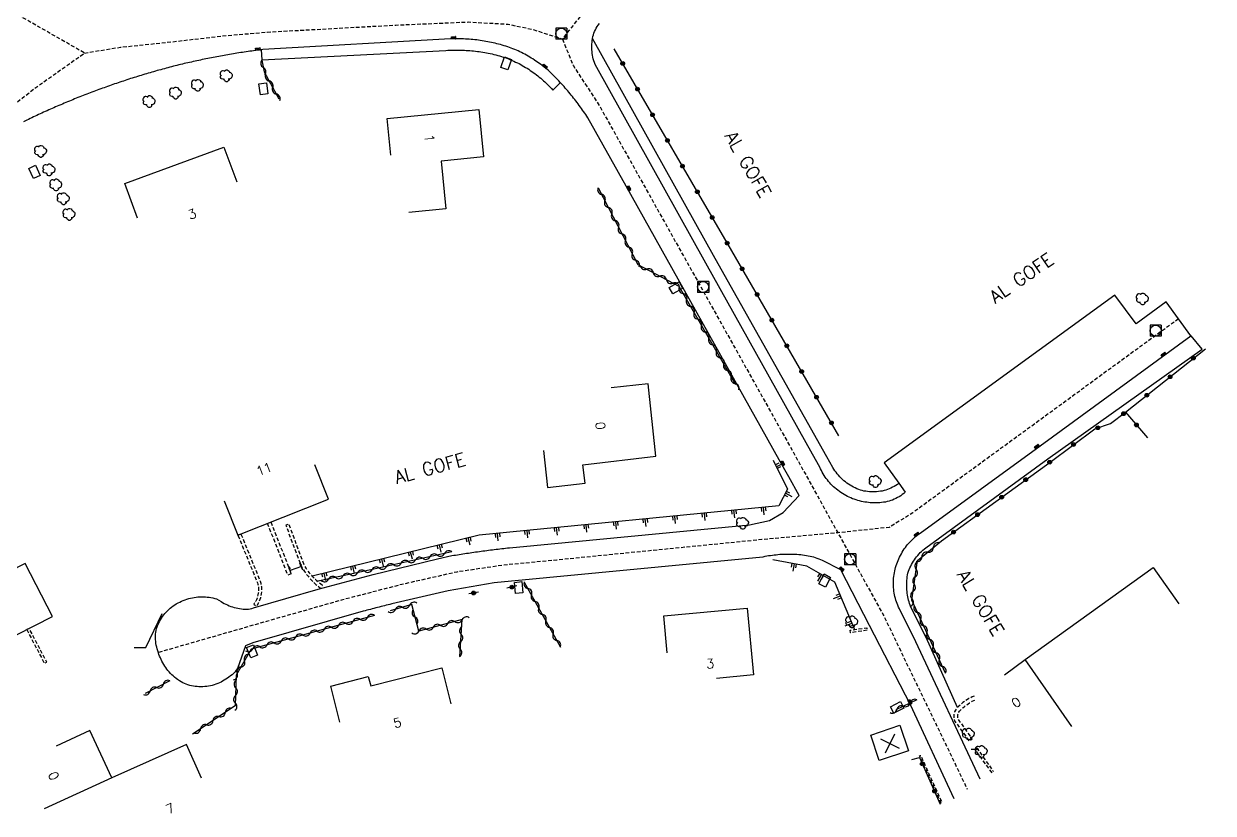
# Model space of a CAD drawing. Header units: millimetres. Extents: x 269999 to 271000, y 126004 to 126739.
# Drawn here: x 270224.3 to 270384.5, y 126380 to 126486.3 of the extents above; entities that cross this region are included whole.
import ezdxf
from ezdxf.enums import TextEntityAlignment as Align

# ---------------------------------------------------------------- set-up
doc = ezdxf.new("R2010")
doc.units = ezdxf.units.MM
doc.linetypes.add('DASHED', pattern=[0.75, 0.5, -0.25])
doc.layers.get('0').update_dxf_attribs({"linetype": 'CONTINUOUS'})
for name, color, linetype in [('W0001', 6, 'DASHED'), ('W0008', 7, 'CONTINUOUS'), ('W0017', 7, 'CONTINUOUS'), ('W0100', 7, 'CONTINUOUS'), ('W0105', 7, 'CONTINUOUS'), ('W0112', 1, 'DASHED'), ('W0211', 2, 'CONTINUOUS'), ('W0300', 7, 'CONTINUOUS'), ('W0302', 3, 'CONTINUOUS'), ('W0310', 3, 'CONTINUOUS'), ('W0322', 7, 'CONTINUOUS'), ('W0400', 7, 'CONTINUOUS'), ('W0420', 7, 'CONTINUOUS'), ('W0989', 7, 'CONTINUOUS'), ('W0991', 7, 'CONTINUOUS'), ('W1102', 7, 'CONTINUOUS'), ('W1471', 7, 'CONTINUOUS')]:
    doc.layers.add(name, color=color, linetype=linetype)
doc.styles.get("Standard").update_dxf_attribs({"font": 'romans.shx', "width": 0.85})

# ---------------------------------------------------------------- blocks, each defined once
blk = doc.blocks.new('T300')
for p, q in [((-0.8, 0.51), (-0.86, 0.34)), ((-0.86, 0.34), (-0.86, 0.17)), ((-0.86, 0.17), (-0.74, 0.06)), ((-0.69, 0.63), (-0.8, 0.51)), ((-0.8, -0.06), (-0.74, 0.06)), ((-0.74, 0.06), (-0.69, 0.11)), ((-0.57, 0.69), (-0.69, 0.63)), ((-0.46, 0.69), (-0.57, 0.69)), ((-0.29, 0.63), (-0.46, 0.69)), ((-0.29, 0.63), (-0.17, 0.74)), ((-0.23, 0.57), (-0.29, 0.63)), ((-0.17, 0.74), (-0.06, 0.8)), ((-0.06, 0.8), (0.06, 0.8)), ((0.06, 0.8), (0.23, 0.74)), ((0.23, 0.74), (0.34, 0.63)), ((0.34, 0.63), (0.4, 0.51)), ((0.46, 0.46), (0.34, 0.46)), ((0.4, 0.51), (0.4, 0.46)), ((0.57, 0.4), (0.46, 0.46)), ((0.57, 0.4), (0.69, 0.29)), ((0.69, 0.29), (0.74, 0.17)), ((0.74, 0.06), (0.69, -0.17)), ((0.74, 0.17), (0.74, 0.06)), ((-0.8, -0.17), (-0.8, -0.06)), ((-0.8, -0.23), (-0.8, -0.17)), ((-0.74, -0.34), (-0.8, -0.23)), ((-0.69, -0.4), (-0.74, -0.34)), ((-0.51, -0.46), (-0.69, -0.4)), ((-0.4, -0.46), (-0.51, -0.46)), ((-0.4, -0.46), (-0.34, -0.46)), ((-0.34, -0.46), (-0.34, -0.4)), ((-0.34, -0.51), (-0.34, -0.46)), ((-0.29, -0.63), (-0.34, -0.51)), ((-0.17, -0.74), (-0.29, -0.63)), ((-0.06, -0.8), (-0.17, -0.74)), ((0.06, -0.8), (-0.06, -0.8)), ((0.17, -0.74), (0.06, -0.8)), ((0.23, -0.69), (0.17, -0.74)), ((0.29, -0.46), (0.23, -0.46)), ((0.29, -0.63), (0.23, -0.69)), ((0.46, -0.4), (0.29, -0.46)), ((0.34, -0.51), (0.29, -0.63)), ((0.34, -0.51), (0.34, -0.46)), ((0.57, -0.34), (0.46, -0.4)), ((0.63, -0.29), (0.57, -0.34)), ((0.69, -0.17), (0.63, -0.29))]:
    blk.add_line(p, q)
blk = doc.blocks.new('T400')
for p, q in [((-0.15, 0.3), (0.15, 0.3)), ((-0.15, -0.25), (-0.15, 0.3)), ((-0.15, 0.15), (0.15, 0.15)), ((-0.15, 0), (0.15, 0)), ((0.15, 0.3), (0.15, -0.25)), ((-0.15, -0.15), (0.15, -0.15)), ((-0.15, -0.25), (-0.15, -0.3)), ((-0.15, -0.3), (0.15, -0.3)), ((0.15, -0.3), (0.15, -0.25))]:
    blk.add_line(p, q)
blk = doc.blocks.new('T420')
for p, q in [((0.75, 0.75), (-0.75, 0.75)), ((-0.75, 0.75), (-0.75, -0.75)), ((0.75, 0.75), (0.75, -0.75)), ((0.75, -0.75), (-0.75, -0.75))]:
    blk.add_line(p, q)
blk.add_ellipse((0, 0), major_axis=(-0.53, 0.53), ratio=1, start_param=3.926991, end_param=10.210176)
blk = doc.blocks.new('t105o')
for p, q in [((-0.5, 0), (0.5, 0)), ((0.5, 0), (0.2, 0.1)), ((0.5, 0), (0.2, -0.1))]:
    blk.add_line(p, q)
blk = doc.blocks.new('t322o')
at = {"color": 0, "linetype": 'Continuous'}
for radius in [0.25, 0.15]:
    blk.add_circle((0, 0), radius, dxfattribs=at)
blk = doc.blocks.new('t310o')
at = {"color": 0, "linetype": 'Continuous'}
for centre, start, end in [((-0.5, 0.38), 216.8699, 323.1304), ((0.5, -0.37), 36.8699, 143.1303)]:
    blk.add_arc(centre, 0.625, start, end, dxfattribs=at)
blk = doc.blocks.new('t211o')
at = {"color": 0, "linetype": 'Continuous'}
for p, q in [((-0.29, 0.5), (-0.29, 0)), ((0, 1), (0, 0)), ((0.29, 0.5), (0.29, 0))]:
    blk.add_line(p, q, dxfattribs=at)
blk = doc.blocks.new('t991o')
at = {"color": 0, "linetype": 'Continuous'}
for p, q in [((-1, 1), (1, -1)), ((-1, -1), (1, 1))]:
    blk.add_line(p, q, dxfattribs=at)
blk = doc.blocks.new('T1471')
at = {"color": 0, "linetype": 'Continuous', "flags": 128}
blk.add_lwpolyline([(-0.75, -0.5), (-0.75, 0.5), (0.75, 0.5), (0.75, -0.5), (-0.75, -0.5)], dxfattribs=at)

msp = doc.modelspace()

# ---------------------------------------------------------------- linework, layer by layer
at = {"layer": 'W0001', "flags": 128}
for points in [[(270216.37, 126471.57), (270222.16, 126474.82), (270225.7, 126477.61), (270232.47, 126482.4), (270224, 126487.26), (270220.79, 126489.15), (270216.62, 126490.85), (270207.02, 126494.18), (270200.14, 126496.83), (270195.13, 126499.03), (270178.71, 126507.79), (270167, 126514.31), (270162.61, 126516.88), (270157.4, 126520.62), (270153.14, 126524.38), (270150.17, 126528.12), (270147.31, 126532.49), (270142.04, 126542.24), (270138.19, 126548.73), (270134.1, 126556.09), (270128.27, 126567.24), (270122.57, 126578.16), (270120.95, 126581.74), (270120.16, 126585.38), (270119.73, 126590.35), (270119.91, 126595.97)], [(270232.47, 126482.4), (270237.34, 126483.19), (270244.36, 126483.93), (270251.01, 126484.7), (270257.09, 126485.23), (270274.39, 126486.17), (270284.24, 126486.59), (270289.52, 126486.29), (270292.92, 126485.57), (270296.86, 126484.28), (270299.42, 126487.5), (270302.2, 126489.03), (270305.34, 126489.86), (270319.63, 126492.59), (270323.59, 126493.46), (270328.91, 126494.7), (270336.22, 126496.57), (270345.96, 126499.18), (270357.75, 126502.57), (270368.32, 126505.93), (270382.14, 126510.67), (270394.92, 126515.35), (270422.14, 126525.9), (270456.28, 126539.56), (270478.87, 126549.44), (270500.75, 126559.37), (270513.87, 126565.15), (270519.91, 126567.32), (270525.81, 126569.09), (270529.91, 126570.13), (270544.43, 126573.03), (270550.17, 126573.26), (270560.21, 126574.23), (270553.85, 126565.58), (270549.59, 126559.87), (270540.84, 126550.27), (270517.1, 126524.35), (270486.36, 126490.28), (270469.68, 126471.76), (270464.44, 126466.17), (270437.91, 126436.72), (270418.99, 126415.83), (270410.42, 126407.19), (270403.19, 126400.48), (270403.19, 126400.48), (270389.29, 126389.23)], [(270296.86, 126484.28), (270298.28, 126480.75), (270301.83, 126475.31), (270327.85, 126428.8), (270340.07, 126406.71), (270351.39, 126383.23)], [(270379.86, 126446.59), (270375.83, 126443.65), (270344.06, 126420.47), (270340.89, 126418.49), (270333.96, 126417.76), (270323.73, 126416.84), (270296.09, 126414.09), (270288.8, 126413.39), (270282.62, 126412.47), (270275.21, 126410.8), (270267.11, 126408.7), (270256.99, 126405.82), (270242.41, 126401.63)]]:
    msp.add_lwpolyline(points, dxfattribs=at)
at = {"layer": 'W0008'}
msp.add_lwpolyline([(270330.56, 126428.37), (270316.16, 126454.11), (270301.25, 126480.87), (270301.16, 126481.11), (270301.08, 126481.36), (270301.01, 126481.6), (270300.96, 126481.85), (270300.91, 126482.1), (270300.87, 126482.35), (270300.84, 126482.6), (270300.82, 126482.85), (270300.81, 126483.1), (270300.81, 126483.35), (270300.82, 126483.6), (270300.84, 126483.86), (270300.87, 126484.11), (270300.91, 126484.37), (270300.96, 126484.62), (270301.02, 126484.86), (270301.1, 126485.09), (270301.18, 126485.32), (270301.29, 126485.54), (270301.4, 126485.76), (270301.53, 126485.97), (270301.68, 126486.17), (270301.84, 126486.36)], dxfattribs=at)
at = {"layer": 'W0008', "flags": 128}
for points in [[(270349.64, 126381.9), (270343.73, 126394.57), (270338.22, 126405.27), (270334.36, 126412.76), (270331.9, 126414.04), (270331.66, 126414.13), (270331.42, 126414.22), (270331.18, 126414.31), (270330.94, 126414.39), (270330.7, 126414.46), (270330.45, 126414.52), (270330.21, 126414.58), (270329.96, 126414.63), (270329.71, 126414.68), (270329.46, 126414.72), (270329.2, 126414.75), (270328.95, 126414.78), (270328.69, 126414.8), (270328.44, 126414.82), (270328.18, 126414.84), (270327.93, 126414.85), (270327.67, 126414.86), (270327.42, 126414.86), (270327.16, 126414.86), (270326.91, 126414.85), (270326.65, 126414.84), (270326.4, 126414.83), (270326.15, 126414.82), (270325.89, 126414.8), (270325.64, 126414.77), (270325.39, 126414.75), (270325.13, 126414.71), (270324.88, 126414.68), (270324.63, 126414.64), (270324.37, 126414.6), (270324.12, 126414.55), (270323.87, 126414.5), (270287.65, 126411.01), (270281.48, 126409.96), (270273.85, 126408.18), (270273.61, 126408.12), (270273.37, 126408.06), (270273.13, 126408), (270272.9, 126407.94), (270272.66, 126407.88), (270272.42, 126407.82), (270272.18, 126407.76), (270271.94, 126407.7), (270271.7, 126407.64), (270271.46, 126407.58), (270271.22, 126407.51), (270270.98, 126407.45), (270270.75, 126407.39), (270270.51, 126407.32), (270270.27, 126407.26), (270270.03, 126407.19), (270255.15, 126402.95), (270254.15, 126402.55), (270253.06, 126399.49), (270252.92, 126399.25), (270252.75, 126399.02), (270252.56, 126398.82), (270252.34, 126398.63), (270252.14, 126398.48), (270251.93, 126398.33), (270251.72, 126398.18), (270251.51, 126398.04), (270251.3, 126397.91), (270251.08, 126397.78), (270250.86, 126397.66), (270250.64, 126397.55), (270250.41, 126397.45), (270250.17, 126397.35), (270249.94, 126397.27), (270249.69, 126397.2), (270249.44, 126397.14), (270249.19, 126397.09), (270248.93, 126397.06), (270248.67, 126397.04), (270248.41, 126397.02), (270248.15, 126397.02), (270247.89, 126397.02), (270247.64, 126397.04), (270247.39, 126397.07), (270247.14, 126397.1), (270246.89, 126397.15), (270246.65, 126397.21), (270246.41, 126397.28), (270246.17, 126397.37), (270245.93, 126397.46), (270245.7, 126397.57), (270245.47, 126397.69), (270245.25, 126397.83), (270245.02, 126397.98), (270244.81, 126398.13), (270244.6, 126398.3), (270244.41, 126398.47), (270244.22, 126398.64), (270244.04, 126398.82), (270243.87, 126399.01), (270243.71, 126399.2), (270243.56, 126399.39), (270243.41, 126399.6), (270243.27, 126399.8), (270243.14, 126400.01), (270243.02, 126400.23), (270242.9, 126400.45), (270242.79, 126400.67), (270242.69, 126400.9), (270242.59, 126401.13), (270242.5, 126401.37), (270242.42, 126401.61), (270242.34, 126401.86), (270242.27, 126402.11), (270242.2, 126402.36), (270242.14, 126402.61), (270242.09, 126402.87), (270242.06, 126403.12), (270242.04, 126403.37), (270242.03, 126403.62), (270242.04, 126403.87), (270242.05, 126404.12), (270242.09, 126404.37), (270242.13, 126404.61), (270242.19, 126404.86), (270242.27, 126405.1), (270242.36, 126405.35), (270242.47, 126405.59), (270242.59, 126405.82), (270242.71, 126406.05), (270242.85, 126406.28), (270242.99, 126406.49), (270243.14, 126406.69), (270243.3, 126406.89), (270243.47, 126407.08), (270243.64, 126407.26), (270243.82, 126407.43), (270244.01, 126407.6), (270244.21, 126407.76), (270244.41, 126407.91), (270244.62, 126408.05), (270244.84, 126408.18), (270245.07, 126408.31), (270245.3, 126408.43), (270245.54, 126408.54), (270245.78, 126408.65), (270246.03, 126408.74), (270246.27, 126408.82), (270246.52, 126408.9), (270246.76, 126408.96), (270247.01, 126409.02), (270247.26, 126409.06), (270247.5, 126409.1), (270247.75, 126409.12), (270248, 126409.14), (270248.25, 126409.15), (270248.5, 126409.15), (270248.75, 126409.14), (270249, 126409.11), (270249.26, 126409.08), (270249.51, 126409.04), (270249.76, 126408.99), (270250.02, 126408.93), (270250.27, 126408.87), (270250.87, 126408.5), (270251.08, 126408.37), (270251.29, 126408.25), (270251.51, 126408.14), (270251.74, 126408.04), (270251.96, 126407.94), (270252.19, 126407.85), (270252.42, 126407.78), (270252.65, 126407.71), (270252.89, 126407.64), (270253.12, 126407.59), (270253.36, 126407.55), (270253.61, 126407.51), (270253.86, 126407.48), (270254.09, 126407.46), (270254.32, 126407.47), (270254.55, 126407.49), (270254.78, 126407.52), (270255.01, 126407.58), (270255.23, 126407.65), (270263.95, 126410.18), (270271.35, 126412.16), (270280.03, 126414.27), (270281.97, 126414.69), (270282.21, 126414.73), (270282.46, 126414.77), (270282.7, 126414.81), (270282.95, 126414.85), (270283.2, 126414.88), (270283.44, 126414.92), (270283.69, 126414.96), (270283.93, 126415), (270284.18, 126415.03), (270284.43, 126415.07), (270284.67, 126415.11), (270284.92, 126415.14), (270285.16, 126415.18), (270285.41, 126415.21), (270285.66, 126415.25), (270285.9, 126415.28), (270286.15, 126415.32), (270286.4, 126415.35), (270286.66, 126415.38), (270286.91, 126415.42), (270287.16, 126415.45), (270287.42, 126415.48), (270287.67, 126415.51), (270287.92, 126415.54), (270288.18, 126415.57), (270288.43, 126415.6), (270288.69, 126415.63), (270288.94, 126415.66), (270289.19, 126415.69), (270289.45, 126415.72), (270289.7, 126415.75), (270322.05, 126418.85), (270324.73, 126419.44), (270326.6, 126420.49), (270328.75, 126422.78), (270327.33, 126425.32), (270326.05, 126427.61), (270305.42, 126464.47), (270300.28, 126473.68), (270300.14, 126473.89), (270300, 126474.1), (270299.85, 126474.31), (270299.71, 126474.52), (270299.57, 126474.72), (270299.42, 126474.93), (270299.27, 126475.13), (270299.12, 126475.34), (270298.97, 126475.54), (270298.82, 126475.74), (270298.67, 126475.94), (270298.51, 126476.14), (270298.36, 126476.34), (270298.2, 126476.53), (270298.04, 126476.73), (270297.88, 126476.92), (270297.72, 126477.12), (270297.56, 126477.31), (270297.4, 126477.5), (270297.23, 126477.69), (270297.07, 126477.88), (270296.9, 126478.07), (270296.73, 126478.26), (270296.56, 126478.45), (270296.38, 126478.64), (270296.21, 126478.83), (270296.03, 126479.02), (270295.85, 126479.2), (270295.67, 126479.39), (270295.48, 126479.57), (270295.3, 126479.75), (270295.11, 126479.92), (270294.91, 126480.09), (270294.72, 126480.26), (270294.52, 126480.43), (270294.31, 126480.59), (270294.11, 126480.74), (270293.9, 126480.89), (270293.69, 126481.03), (270293.49, 126481.18), (270293.28, 126481.32), (270293.07, 126481.46), (270292.86, 126481.6), (270292.65, 126481.73), (270292.44, 126481.86), (270292.22, 126481.99), (270292, 126482.12), (270291.79, 126482.24), (270291.56, 126482.36), (270291.34, 126482.47), (270291.12, 126482.58), (270290.89, 126482.69), (270290.66, 126482.79), (270290.43, 126482.89), (270290.19, 126482.98), (270289.96, 126483.07), (270289.72, 126483.16), (270289.48, 126483.24), (270289.23, 126483.31), (270288.99, 126483.39), (270288.75, 126483.46), (270288.5, 126483.53), (270288.26, 126483.59), (270288.01, 126483.65), (270287.77, 126483.71), (270287.52, 126483.77), (270287.28, 126483.83), (270287.03, 126483.88), (270286.79, 126483.93), (270286.54, 126483.97), (270286.29, 126484.01), (270286.04, 126484.05), (270285.79, 126484.09), (270285.55, 126484.13), (270285.3, 126484.16), (270285.05, 126484.19), (270284.8, 126484.21), (270284.55, 126484.24), (270284.3, 126484.26), (270284.05, 126484.27), (270283.79, 126484.29), (270283.54, 126484.3), (270283.29, 126484.31), (270283.04, 126484.32), (270282.78, 126484.32), (270282.53, 126484.32), (270282.28, 126484.32), (270282.02, 126484.31), (270281.77, 126484.3), (270256.48, 126482.87), (270256.23, 126482.83), (270255.99, 126482.8), (270255.74, 126482.77), (270255.49, 126482.74), (270255.24, 126482.71), (270254.99, 126482.67), (270254.74, 126482.64), (270254.5, 126482.6), (270254.25, 126482.57), (270254, 126482.53), (270253.75, 126482.49), (270253.51, 126482.46), (270253.26, 126482.42), (270253.01, 126482.38), (270252.77, 126482.34), (270252.52, 126482.3), (270252.27, 126482.26), (270252.02, 126482.22), (270251.78, 126482.17), (270251.53, 126482.13), (270251.29, 126482.09), (270251.04, 126482.04), (270250.79, 126482), (270250.55, 126481.95), (270250.3, 126481.91), (270250.06, 126481.86), (270249.81, 126481.81), (270249.56, 126481.76), (270249.32, 126481.72), (270249.07, 126481.67), (270248.83, 126481.62), (270248.58, 126481.57), (270248.34, 126481.52), (270248.09, 126481.46), (270247.85, 126481.41), (270247.61, 126481.36), (270247.36, 126481.3), (270247.12, 126481.25), (270246.87, 126481.19), (270246.63, 126481.14), (270246.38, 126481.08), (270246.14, 126481.03), (270245.9, 126480.97), (270245.65, 126480.91), (270245.41, 126480.85), (270245.17, 126480.79), (270244.92, 126480.73), (270244.68, 126480.67), (270244.44, 126480.61), (270244.19, 126480.55), (270243.95, 126480.48), (270243.71, 126480.42), (270243.47, 126480.36), (270243.23, 126480.29), (270242.98, 126480.23), (270242.74, 126480.16), (270242.5, 126480.09), (270242.26, 126480.03), (270242.02, 126479.96), (270241.78, 126479.89), (270241.54, 126479.82), (270241.3, 126479.75), (270241.06, 126479.68), (270240.82, 126479.61), (270240.58, 126479.54), (270240.34, 126479.47), (270240.1, 126479.39), (270239.86, 126479.32), (270239.62, 126479.25), (270239.38, 126479.17), (270239.15, 126479.1), (270238.91, 126479.02), (270238.67, 126478.95), (270238.43, 126478.87), (270238.19, 126478.79), (270237.96, 126478.71), (270237.72, 126478.63), (270237.48, 126478.56), (270237.24, 126478.48), (270237.01, 126478.4), (270236.77, 126478.31), (270236.53, 126478.23), (270236.3, 126478.15), (270236.06, 126478.07), (270235.83, 126477.99), (270235.59, 126477.9), (270235.35, 126477.82), (270235.12, 126477.73), (270234.88, 126477.65), (270234.65, 126477.56), (270234.41, 126477.48), (270234.18, 126477.39), (270233.94, 126477.3), (270233.71, 126477.22), (270233.47, 126477.13), (270233.24, 126477.04), (270233, 126476.95), (270232.77, 126476.86), (270232.53, 126476.77), (270232.3, 126476.67), (270232.06, 126476.58), (270231.83, 126476.49), (270231.59, 126476.4), (270231.36, 126476.3), (270231.13, 126476.21), (270230.89, 126476.11), (270230.66, 126476.02), (270230.43, 126475.92), (270230.19, 126475.83), (270229.96, 126475.73), (270229.73, 126475.63), (270229.5, 126475.53), (270229.27, 126475.44), (270229.03, 126475.34), (270228.8, 126475.24), (270228.57, 126475.14), (270228.34, 126475.04), (270228.11, 126474.93), (270227.88, 126474.83), (270227.65, 126474.73), (270227.42, 126474.63), (270227.19, 126474.52), (270226.96, 126474.42), (270226.73, 126474.32), (270226.5, 126474.21), (270226.27, 126474.11), (270226.04, 126474), (270225.82, 126473.89), (270225.59, 126473.79), (270225.36, 126473.68), (270225.13, 126473.57), (270224.91, 126473.46), (270224.68, 126473.35), (270224.45, 126473.24), (270224.23, 126473.13)], [(270353.14, 126384.57), (270344.46, 126403.07), (270342.24, 126407.53), (270342.13, 126407.76), (270342.03, 126407.99), (270341.94, 126408.22), (270341.85, 126408.46), (270341.78, 126408.69), (270341.71, 126408.93), (270341.65, 126409.17), (270341.59, 126409.41), (270341.55, 126409.65), (270341.51, 126409.89), (270341.48, 126410.14), (270341.46, 126410.38), (270341.44, 126410.63), (270341.44, 126410.88), (270341.44, 126411.13), (270341.45, 126411.39), (270341.47, 126411.64), (270341.49, 126411.89), (270341.53, 126412.14), (270341.57, 126412.38), (270341.62, 126412.62), (270341.67, 126412.86), (270341.74, 126413.1), (270341.81, 126413.34), (270341.89, 126413.57), (270341.98, 126413.8), (270342.07, 126414.03), (270342.17, 126414.26), (270342.28, 126414.48), (270342.39, 126414.7), (270342.51, 126414.92), (270342.63, 126415.14), (270342.76, 126415.36), (270342.9, 126415.58), (270343.05, 126415.78), (270343.2, 126415.99), (270343.35, 126416.18), (270343.51, 126416.38), (270343.68, 126416.56), (270343.86, 126416.74), (270344.04, 126416.92), (270344.22, 126417.09), (270344.41, 126417.25), (270344.61, 126417.41), (270344.82, 126417.56), (270345.03, 126417.71), (270361.19, 126429.49), (270381.52, 126444.31), (270378.19, 126448.87), (270374.12, 126445.9), (270371.27, 126449.76), (270340.19, 126427.2), (270342.18, 126424.45), (270343.04, 126423.23), (270342.84, 126423.06), (270342.64, 126422.9), (270342.43, 126422.76), (270342.22, 126422.62), (270342, 126422.5), (270341.78, 126422.38), (270341.55, 126422.28), (270341.32, 126422.18), (270341.09, 126422.1), (270340.85, 126422.03), (270340.6, 126421.96), (270340.36, 126421.91), (270340.1, 126421.87), (270339.84, 126421.84), (270339.59, 126421.82), (270339.33, 126421.8), (270339.08, 126421.8), (270338.83, 126421.79), (270338.58, 126421.8), (270338.33, 126421.82), (270338.09, 126421.84), (270337.84, 126421.87), (270337.6, 126421.9), (270337.36, 126421.95), (270337.12, 126422), (270336.88, 126422.06), (270336.64, 126422.12), (270336.41, 126422.19), (270336.17, 126422.28), (270335.94, 126422.36), (270335.71, 126422.46), (270335.48, 126422.56), (270335.26, 126422.67), (270335.03, 126422.79), (270334.81, 126422.92), (270334.59, 126423.05), (270334.37, 126423.19), (270334.16, 126423.34), (270333.96, 126423.49), (270333.76, 126423.64), (270333.57, 126423.8), (270333.38, 126423.97), (270333.2, 126424.14), (270333.03, 126424.32), (270332.86, 126424.5), (270332.7, 126424.69), (270332.55, 126424.88), (270332.4, 126425.08), (270332.26, 126425.28), (270332.12, 126425.49), (270331.99, 126425.7), (270331.86, 126425.92), (270331.74, 126426.15), (270331.63, 126426.38), (270331.52, 126426.62), (270330.56, 126428.37)]]:
    msp.add_lwpolyline(points, dxfattribs=at)
at = {"layer": 'W0017', "flags": 128}
for points in [[(270342.18, 126424.44), (270341.98, 126424.28), (270341.77, 126424.14), (270341.55, 126424.01), (270341.33, 126423.89), (270341.11, 126423.78), (270340.88, 126423.68), (270340.65, 126423.59), (270340.42, 126423.52), (270340.18, 126423.45), (270339.93, 126423.39), (270339.68, 126423.35), (270339.43, 126423.31), (270339.18, 126423.29), (270338.93, 126423.27), (270338.68, 126423.27), (270338.44, 126423.27), (270338.2, 126423.29), (270337.95, 126423.31), (270337.71, 126423.35), (270337.47, 126423.39), (270337.24, 126423.45), (270337, 126423.52), (270336.77, 126423.6), (270336.53, 126423.69), (270336.3, 126423.8), (270336.07, 126423.92), (270335.83, 126424.04), (270335.61, 126424.18), (270335.39, 126424.32), (270335.18, 126424.47), (270334.97, 126424.62), (270334.77, 126424.78), (270334.58, 126424.95), (270334.39, 126425.13), (270334.21, 126425.32), (270334.04, 126425.51), (270333.87, 126425.71), (270333.71, 126425.91), (270333.56, 126426.12), (270333.41, 126426.34), (270333.27, 126426.57), (270332.47, 126428), (270317.42, 126454.71), (270300.91, 126484.37)], [(270256.27, 126482.84), (270256.37, 126481.48), (270281.16, 126482.76), (270281.41, 126482.78), (270281.66, 126482.78), (270281.91, 126482.79), (270282.16, 126482.8), (270282.41, 126482.8), (270282.65, 126482.8), (270282.9, 126482.79), (270283.15, 126482.79), (270283.4, 126482.78), (270283.65, 126482.77), (270283.9, 126482.76), (270284.15, 126482.74), (270284.4, 126482.72), (270284.64, 126482.7), (270284.89, 126482.68), (270285.14, 126482.65), (270285.39, 126482.62), (270285.64, 126482.59), (270285.88, 126482.55), (270286.13, 126482.52), (270286.38, 126482.48), (270286.62, 126482.43), (270286.87, 126482.39), (270287.13, 126482.34), (270287.38, 126482.28), (270287.63, 126482.22), (270287.88, 126482.16), (270288.13, 126482.09), (270288.38, 126482.02), (270288.63, 126481.94), (270288.87, 126481.86), (270289.12, 126481.78), (270289.36, 126481.69), (270289.6, 126481.6), (270289.85, 126481.5), (270290.08, 126481.4), (270290.32, 126481.3), (270290.55, 126481.19), (270290.78, 126481.08), (270291.01, 126480.97), (270291.23, 126480.85), (270291.45, 126480.73), (270291.67, 126480.6), (270291.88, 126480.47), (270292.1, 126480.34), (270292.31, 126480.21), (270292.52, 126480.07), (270292.73, 126479.92), (270292.93, 126479.78), (270293.14, 126479.63), (270293.34, 126479.48), (270293.54, 126479.32), (270293.73, 126479.16), (270293.93, 126479), (270294.12, 126478.84), (270294.3, 126478.67), (270294.49, 126478.5), (270294.67, 126478.33), (270294.85, 126478.15), (270295.02, 126477.97), (270295.2, 126477.79), (270295.37, 126477.61), (270295.54, 126477.42), (270296.57, 126478.43)], [(270350.09, 126394.23), (270345.86, 126403.64), (270343.79, 126407.76), (270343.7, 126407.99), (270343.62, 126408.22), (270343.55, 126408.45), (270343.49, 126408.68), (270343.43, 126408.91), (270343.38, 126409.14), (270343.34, 126409.38), (270343.3, 126409.61), (270343.27, 126409.85), (270343.25, 126410.09), (270343.24, 126410.33), (270343.23, 126410.59), (270343.23, 126410.84), (270343.23, 126411.09), (270343.24, 126411.34), (270343.27, 126411.59), (270343.3, 126411.84), (270343.34, 126412.09), (270343.4, 126412.33), (270343.48, 126412.58), (270343.57, 126412.82), (270343.67, 126413.05), (270343.78, 126413.28), (270343.89, 126413.5), (270344.01, 126413.72), (270344.14, 126413.93), (270344.28, 126414.13), (270344.42, 126414.33), (270344.57, 126414.53), (270344.72, 126414.72), (270344.89, 126414.91), (270345.06, 126415.09), (270345.23, 126415.26), (270345.42, 126415.43), (270345.61, 126415.59), (270345.81, 126415.75), (270362.25, 126427.73), (270383.05, 126442.49), (270381.53, 126444.29)]]:
    msp.add_lwpolyline(points, dxfattribs=at)
at = {"layer": 'W0100', "flags": 128}
for points in [[(270273.75, 126468.63), (270273.26, 126473.6), (270285.59, 126474.81), (270286.23, 126468.4), (270280.51, 126467.83), (270281.14, 126461.41), (270276.17, 126460.92)], [(270239.61, 126460.14), (270237.89, 126464.83), (270251.25, 126469.73), (270252.97, 126465.04)], [(270294.29, 126428.84), (270294.85, 126423.87), (270299.9, 126424.45), (270299.6, 126426.93), (270309.45, 126428.07), (270308.4, 126437.82), (270303.43, 126437.28)], [(270251.3, 126422.08), (270253.14, 126417.43), (270265.36, 126422.28), (270263.51, 126426.93)], [(270216.06, 126405.95), (270218.32, 126401.49), (270228.14, 126406.47), (270224.47, 126413.64), (270220.02, 126411.36)], [(270261.68, 126413.21), (270260.16, 126412.7)], [(270356.41, 126398.63), (270356.41, 126398.63), (270359.18, 126400.68), (270376.42, 126413.08), (270379.91, 126408.17)], [(270310.96, 126401.6), (270310.5, 126406.58), (270321.73, 126407.61), (270322.58, 126398.62), (270317.6, 126398.15)], [(270266.88, 126392.27), (270265.65, 126397.12), (270270.7, 126398.4), (270271.02, 126397.13), (270280.6, 126399.55), (270281.83, 126394.7)], [(270248.24, 126384.7), (270246.2, 126389.26), (270236.13, 126384.75), (270233.21, 126391.11), (270228.67, 126389.02)], [(270338.38, 126390.5), (270342.32, 126391.84), (270343.48, 126388.4), (270339.53, 126387.07), (270338.38, 126390.5)]]:
    msp.add_lwpolyline(points, dxfattribs=at)
at = {"layer": 'W0112', "flags": 128}
for points in [[(270257.57, 126419.23), (270260.32, 126412.22), (270259.88, 126412.05), (270257.12, 126419.05)], [(270352.32, 126395.73), (270352.04, 126395.64), (270351.82, 126395.53), (270351.61, 126395.42), (270351.4, 126395.3), (270351.2, 126395.17), (270351, 126395.03), (270350.81, 126394.89), (270350.62, 126394.73), (270350.44, 126394.57), (270350.26, 126394.41), (270350.09, 126394.23), (270349.93, 126394.05), (270349.79, 126393.87), (270349.68, 126393.66), (270349.6, 126393.44), (270349.56, 126393.18), (270349.56, 126392.93), (270349.6, 126392.68), (270349.68, 126392.44), (270351.63, 126389.71), (270352.06, 126390.02), (270350.16, 126392.68), (270350.12, 126392.8), (270350.1, 126392.97), (270350.1, 126393.13), (270350.13, 126393.3), (270350.17, 126393.44), (270350.25, 126393.58), (270350.35, 126393.72), (270350.48, 126393.87), (270350.64, 126394.02), (270350.8, 126394.18), (270350.97, 126394.32), (270351.14, 126394.46), (270351.31, 126394.6), (270351.49, 126394.72), (270351.68, 126394.84), (270351.87, 126394.95), (270352.07, 126395.06), (270352.27, 126395.15), (270352.61, 126395.31)], [(270354.73, 126385.43), (270352.4, 126388.63), (270352.64, 126388.8)], [(270347.88, 126381.29), (270344.95, 126387.71), (270345.1, 126387.78), (270347.94, 126381.51)]]:
    msp.add_lwpolyline(points, dxfattribs=at)
for points in [[(270264.52, 126410.67), (270264.32, 126410.82), (270264.13, 126410.98), (270263.94, 126411.13), (270263.76, 126411.3), (270263.58, 126411.46), (270263.41, 126411.63), (270263.24, 126411.81), (270263.08, 126411.99), (270262.91, 126412.18), (270262.76, 126412.38), (270262.61, 126412.58), (270262.46, 126412.78), (270262.32, 126412.99), (270262.19, 126413.21), (270262.08, 126413.4), (270260, 126418.93), (270259.59, 126418.78), (270261.68, 126413.21), (270261.81, 126412.98), (270261.95, 126412.76), (270262.1, 126412.54), (270262.25, 126412.32), (270262.41, 126412.11), (270262.58, 126411.9), (270262.75, 126411.7), (270262.92, 126411.51), (270263.1, 126411.33), (270263.28, 126411.15), (270263.46, 126410.97), (270263.65, 126410.8), (270263.85, 126410.64), (270264.05, 126410.48), (270264.25, 126410.32)], [(270253.14, 126417.43), (270255.76, 126411.03), (270255.81, 126410.84), (270255.86, 126410.64), (270255.89, 126410.44), (270255.91, 126410.24), (270255.91, 126410.03), (270255.9, 126409.83), (270255.88, 126409.62), (270255.84, 126409.39), (270255.78, 126409.17), (270255.71, 126408.95), (270255.63, 126408.74), (270255.53, 126408.54), (270255.41, 126408.34), (270255.28, 126408.13), (270255.66, 126407.88), (270255.8, 126408.1), (270255.93, 126408.32), (270256.04, 126408.56), (270256.14, 126408.8), (270256.22, 126409.04), (270256.28, 126409.3), (270256.33, 126409.56), (270256.36, 126409.79), (270256.37, 126410.03), (270256.36, 126410.26), (270256.34, 126410.49), (270256.31, 126410.72), (270256.25, 126410.95), (270256.19, 126411.18), (270253.57, 126417.6)], [(270224.69, 126404.72), (270227.06, 126400.19), (270227.38, 126400.35), (270225.01, 126404.89)], [(270337.91, 126404.63), (270335.67, 126404.3), (270335.62, 126404.64), (270337.86, 126404.97)]]:
    msp.add_lwpolyline(points, close=True, dxfattribs=at)
at = {"layer": 'W0112'}
msp.add_lwpolyline([(270352.64, 126388.8), (270354.91, 126385.6)], dxfattribs=at)
at = {"layer": 'W0211', "flags": 128}
for points in [[(270325.24, 126427.57), (270327.16, 126423.63), (270326.02, 126421.38), (270285.65, 126417.43), (270263.15, 126411.93)], [(270336.23, 126404.68), (270333.53, 126411.09), (270329.77, 126413.26), (270325.19, 126414.11)]]:
    msp.add_lwpolyline(points, dxfattribs=at)
at = {"layer": 'W0302', "flags": 128}
msp.add_lwpolyline([(270239.17, 126402.31), (270240.72, 126402.31), (270242.93, 126406.89)], dxfattribs=at)
at = {"layer": 'W0310', "flags": 128}
for points in [[(270256.35, 126481.43), (270256.66, 126479.88), (270258.64, 126476.22)], [(270301.65, 126464.25), (270307, 126453.92), (270312.53, 126450.97), (270320.17, 126437.76)], [(270348.47, 126398.86), (270343.93, 126408.68), (270344.68, 126414.04), (270347.93, 126416.69)], [(270281.94, 126415.21), (270271.43, 126412.85), (270263.72, 126411.18)], [(270291.71, 126411.13), (270296.58, 126402.35)], [(270283.01, 126401.1), (270283.36, 126406.06), (270277.49, 126404.53), (270276.55, 126408.09), (270273.66, 126407.24)], [(270271.53, 126406.63), (270254.92, 126402.08), (270252.9, 126398.58), (270252.76, 126394.44), (270247.01, 126390.61)], [(270243.98, 126397.84), (270240.65, 126396.11)], [(270344.61, 126395.26), (270341.75, 126393.89)]]:
    msp.add_lwpolyline(points, dxfattribs=at)
at = {"layer": 'W0322', "flags": 128}
for points in [[(270334.1, 126430.84), (270319.66, 126455.76), (270303.81, 126482.98)], [(270347.93, 126416.69), (270362.55, 126427.3), (270368.57, 126431.79), (270370.69, 126432.5), (270372.71, 126434.01), (270383.47, 126442.57)], [(270372.69, 126434.01), (270375.68, 126430.57)], [(270285.53, 126409.77), (270284.25, 126409.54)], [(270290.73, 126410.61), (270289.37, 126410.3)], [(270343.93, 126387.24), (270344.96, 126387.48), (270347.76, 126381.22)]]:
    msp.add_lwpolyline(points, dxfattribs=at)
at = {"layer": 'W1102', "flags": 128}
for points in [[(270365.47, 126391.67), (270359.19, 126400.69)], [(270236.13, 126384.75), (270227.04, 126380.58)]]:
    msp.add_lwpolyline(points, dxfattribs=at)

# ---------------------------------------------------------------- block references
at = {"layer": 'W0105'}
for p, rotation in [((270260.16, 126412.7), 109.0746601787284), ((270261.68, 126413.21), 112.2075684927651)]:
    msp.add_blockref('t105o', p, dxfattribs=dict(at, rotation=rotation))
msp.add_blockref('t105o', (270352.4, 126388.63), dxfattribs=at)
at = {"layer": 'W0211'}
for p, rotation in [((270325.67, 126426.67), 296.0440045130895), ((270326.89, 126423.08), 243.074971780504), ((270323.94, 126421.18), 185.5925536300756), ((270304.04, 126419.23), 185.5925536300756), ((270308.02, 126419.62), 185.5925536300756), ((270312, 126420.01), 185.5925536300756), ((270315.98, 126420.4), 185.5925536300756), ((270319.96, 126420.79), 185.5925536300756), ((270288.11, 126417.67), 185.5925536300756), ((270292.09, 126418.06), 185.5925536300756), ((270296.07, 126418.45), 185.5925536300756), ((270300.05, 126418.84), 185.5925536300756), ((270280.28, 126416.12), 193.717201095169), ((270284.17, 126417.07), 193.717201095169), ((270276.4, 126415.17), 193.717201095169), ((270268.62, 126413.27), 193.717201095169), ((270272.51, 126414.22), 193.717201095169), ((270328.1, 126413.57), 169.5222527849112), ((270264.74, 126412.32), 193.717201095169), ((270331.76, 126412.11), 149.9479536813867), ((270334.29, 126409.28), 112.8509643068409), ((270335.85, 126405.6), 112.8509643068409)]:
    msp.add_blockref('t211o', p, dxfattribs=dict(at, rotation=rotation))
at = {"layer": 'W0300'}
for p in [(270251.61, 126479.33), (270247.73, 126478.05), (270244.76, 126477), (270241.21, 126475.86), (270226.59, 126469.14), (270227.72, 126466.66), (270228.65, 126464.63), (270229.65, 126462.77), (270230.43, 126460.66), (270375.01, 126449.27), (270339.03, 126424.66), (270321.16, 126419.04), (270335.86, 126405.76), (270351.57, 126390.65), (270353.31, 126388.29)]:
    msp.add_blockref('T300', p, dxfattribs=at)
at = {"layer": 'W0310'}
for p, rotation in [((270256.55, 126480.45), 281.0511570992054), ((270257.34, 126478.63), 298.4743233671716), ((270258.29, 126476.88), 298.4743233671716), ((270302.11, 126463.36), 297.3708025256993), ((270303.03, 126461.59), 297.3708025256993), ((270303.95, 126459.81), 297.3708025256993), ((270304.87, 126458.03), 297.3708025256993), ((270305.79, 126456.26), 297.3708025256993), ((270306.71, 126454.48), 297.3708025256993), ((270308.21, 126453.28), 331.8596079574253), ((270309.97, 126452.33), 331.8596079574253), ((270311.74, 126451.39), 331.8596079574253), ((270313.08, 126450.01), 300.0250332343442), ((270314.08, 126448.28), 300.0250332343442), ((270315.08, 126446.55), 300.0250332343442), ((270316.08, 126444.82), 300.0250332343442), ((270317.08, 126443.09), 300.0250332343442), ((270318.09, 126441.36), 300.0250332343442), ((270319.09, 126439.62), 300.0250332343442), ((270320.09, 126437.89), 300.0250332343442), ((270346.82, 126415.79), 39.15025304540521), ((270277.06, 126414.11), 192.6404274983254), ((270279.01, 126414.55), 192.6404274983254), ((270280.96, 126414.99), 192.6404274983254), ((270345.27, 126414.52), 39.15025304540521), ((270269.25, 126412.38), 192.2073702343318), ((270271.2, 126412.8), 192.2073702343318), ((270273.16, 126413.24), 192.6404274983254), ((270275.11, 126413.67), 192.6404274983254), ((270344.51, 126412.82), 82.04138929220218), ((270265.34, 126411.53), 192.2073702343318), ((270267.29, 126411.95), 192.2073702343318), ((270292.2, 126410.26), 298.9867229656607), ((270344.23, 126410.84), 82.04138929220218), ((270343.95, 126408.86), 82.04138929220218), ((270276.27, 126408.01), 196.3328473734504), ((270293.17, 126408.51), 298.9867229656607), ((270344.69, 126407.03), 114.8143542161441), ((270270.57, 126406.37), 195.3026547643238), ((270274.35, 126407.44), 196.3328473734504), ((270276.99, 126406.43), 104.8472719380441), ((270283.34, 126406.05), 194.5782552284742), ((270294.14, 126406.76), 298.9867229656607), ((270264.78, 126404.78), 195.3026547643238), ((270266.71, 126405.31), 195.3026547643238), ((270268.64, 126405.84), 195.3026547643238), ((270277.53, 126404.54), 194.5782552284742), ((270279.46, 126405.05), 194.5782552284742), ((270281.4, 126405.55), 194.5782552284742), ((270283.22, 126404.09), 86.0029878583008), ((270295.11, 126405.01), 298.9867229656607), ((270345.53, 126405.21), 114.8143542161441), ((270258.99, 126403.2), 195.3026547643238), ((270260.92, 126403.73), 195.3026547643238), ((270262.85, 126404.25), 195.3026547643238), ((270296.08, 126403.26), 298.9867229656607), ((270346.37, 126403.39), 114.8143542161441), ((270255.13, 126402.14), 195.3026547643238), ((270257.06, 126402.67), 195.3026547643238), ((270283.08, 126402.1), 86.0029878583008), ((270347.21, 126401.58), 114.8143542161441), ((270254.03, 126400.54), 240.0906682789782), ((270348.05, 126399.76), 114.8143542161441), ((270253.03, 126398.81), 240.0906682789782), ((270241.31, 126396.45), 207.4943325090811), ((270243.09, 126397.37), 207.4943325090811), ((270252.84, 126396.85), 267.9938636185349), ((270252.77, 126394.85), 267.9938636185349), ((270343.7, 126394.83), 205.4886264280152), ((270251.43, 126393.56), 213.736852924903), ((270341.9, 126393.97), 205.4886264280152), ((270248.1, 126391.34), 213.736852924903), ((270249.77, 126392.45), 213.736852924903)]:
    msp.add_blockref('t310o', p, dxfattribs=dict(at, rotation=rotation))
at = {"layer": 'W0322'}
for p, rotation in [((270304.97, 126481), 120.197466421614), ((270306.98, 126477.54), 120.197466421614), ((270308.99, 126474.08), 120.197466421614), ((270311, 126470.63), 120.197466421614), ((270313.02, 126467.17), 120.197466421614), ((270315.03, 126463.71), 120.197466421614), ((270317.04, 126460.25), 120.197466421614), ((270319.05, 126456.8), 120.197466421614), ((270321.06, 126453.34), 120.0961125956185), ((270323.07, 126449.88), 120.0961125956185), ((270325.07, 126446.42), 120.0961125956185), ((270327.08, 126442.95), 120.0961125956185), ((270381.84, 126441.28), 38.49729151357579), ((270329.08, 126439.49), 120.0961125956185), ((270378.71, 126438.79), 38.49729151357579), ((270331.09, 126436.03), 120.0961125956185), ((270375.58, 126436.3), 38.49729151357579), ((270372.44, 126433.81), 36.86938797677213), ((270333.09, 126432.57), 120.0961125956185), ((270368.97, 126431.92), 18.48724679986839), ((270365.7, 126429.66), 36.68769337941097), ((270362.49, 126427.27), 35.98936446522637), ((270359.26, 126424.92), 35.98936446522637), ((270356.02, 126422.56), 35.98936446522637), ((270352.78, 126420.21), 35.98936446522637), ((270349.55, 126417.86), 35.98936446522637), ((270345.34, 126386.62), 294.1106574215656), ((270346.98, 126382.97), 294.1106574215656)]:
    msp.add_blockref('t322o', p, dxfattribs=dict(at, rotation=rotation))
for p in [(270374.18, 126432.29), (270284.89, 126409.65), (270290.05, 126410.45)]:
    msp.add_blockref('t322o', p, dxfattribs=at)
at = {"layer": 'W0400'}
for p, rotation in [((270282.21, 126484.46), 91.1276246437684), ((270255.84, 126482.94), 97.32136293717005), ((270294.51, 126480.6), 51.92809458245991), ((270305.78, 126464.19), 29.2291243094953), ((270377.86, 126441.79), 126.0948071633697), ((270360.79, 126429.38), 126.0863444187452), ((270326.5, 126427.13), 29.22912431588634), ((270344.56, 126417.55), 126.8420710319572), ((270334.47, 126412.88), 49.07900441567369), ((270343.67, 126394.98), 27.23241403642624)]:
    msp.add_blockref('T400', p, dxfattribs=dict(at, rotation=rotation))
at = {"layer": 'W0420'}
for p in [(270296.71, 126485.01), (270315.81, 126450.88), (270376.76, 126444.99), (270335.61, 126414.2)]:
    msp.add_blockref('T420', p, dxfattribs=at)
at = {"layer": 'W0991', "rotation": 288.7200953487286}
msp.add_blockref('t991o', (270340.96, 126389.36), dxfattribs=at)
at = {"layer": 'W1471'}
for p, rotation in [((270289.26, 126481), 250.6875862118409), ((270256.57, 126477.56), 97.53922294181099), ((270225.74, 126466.38), 115.5220410923813), ((270312.15, 126450.76), 29.22912431296988), ((270332.19, 126411.32), 62.6716202433473), ((270290.96, 126410.39), 95.49888030537238), ((270255.05, 126401.8), 111.5665122719968), ((270341.95, 126394.23), 27.23241403221708)]:
    msp.add_blockref('T1471', p, dxfattribs=dict(at, rotation=rotation))

# ---------------------------------------------------------------- texts
at = {"layer": 'W0989'}
for rotation, p in [(299.9927, (270321.85, 126467.41)), (15.1162, (270279.01, 126426.48)), (300.6411, (270353.19, 126408.32))]:
    msp.add_text('AL GOFE', height=1.75, rotation=rotation, dxfattribs=at).set_placement(p, align=Align.MIDDLE)
msp.add_text('AL GOFE', height=1.75, rotation=34.5702, dxfattribs=at).set_placement((270355.12, 126448.6))
at = {"layer": 'W0991'}
for s, rotation, p in [('1', 275.6482, (270278.94, 126470.92)), ('3', 20.1404, (270246.98, 126460.71)), ('0', 276.1521, (270301.97, 126432.19)), ('11', 21.678, (270256.66, 126426.36)), ('3', 5.2612, (270316.75, 126400.13)), ('0', 35.6266, (270357.98, 126394.92)), ('5', 14.273, (270274.62, 126392.18)), ('0', 294.6702, (270228.31, 126385.01)), ('7', 24.1339, (270244.03, 126380.62))]:
    msp.add_text(s, height=1.25, rotation=rotation, dxfattribs=at).set_placement(p, align=Align.MIDDLE)

doc.saveas('drawing.dxf')
